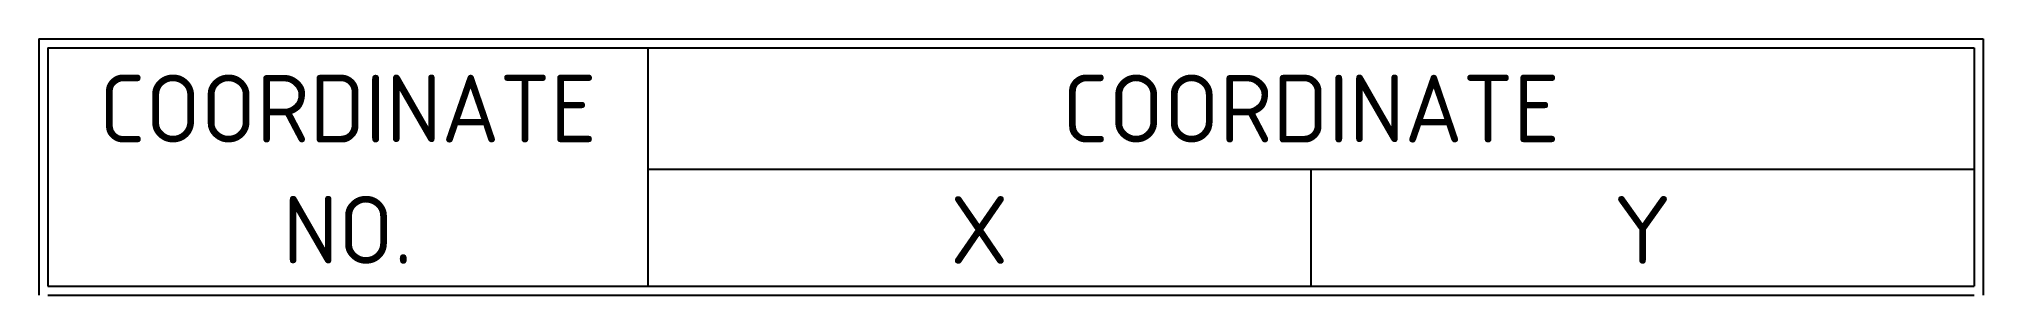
# Model space of a CAD drawing. Header units: millimetres. Extents: x 578425.9 to 578469, y 1190979.9 to 1190985.6.
import ezdxf
from ezdxf.enums import TextEntityAlignment as Align

# ---------------------------------------------------------------- set-up
doc = ezdxf.new("R2010")
doc.units = ezdxf.units.MM
doc.header["$MEASUREMENT"] = 0
doc.layers.add('XC_STATION PTS$0$text', color=3, linetype='Continuous')
doc.styles.add('XC_STATION PTS$0$KHANH HOI-PLAN$0$2MM', font='iso3098b.shx', dxfattribs={"height": 3})

msp = doc.modelspace()

# ---------------------------------------------------------------- linework, layer by layer
at = {"linetype": 'Continuous'}
for p, q in [((578425.919, 1190985.589), (578469.047, 1190985.589)), ((578425.919, 1190985.589), (578425.919, 1190979.911)), ((578469.047, 1190985.589), (578469.047, 1190979.911)), ((578426.119, 1190985.389), (578468.847, 1190985.389)), ((578426.119, 1190985.389), (578426.119, 1190980.111)), ((578439.426, 1190985.389), (578439.426, 1190980.111)), ((578468.847, 1190985.389), (578468.847, 1190980.111)), ((578439.426, 1190982.7), (578468.847, 1190982.7)), ((578454.136, 1190982.7), (578454.136, 1190980.111)), ((578426.119, 1190980.111), (578468.847, 1190980.111)), ((578426.119, 1190979.911), (578468.847, 1190979.911))]:
    msp.add_line(p, q, dxfattribs=at)

# ---------------------------------------------------------------- texts
at = {"layer": 'XC_STATION PTS$0$text', "style": 'XC_STATION PTS$0$KHANH HOI-PLAN$0$2MM'}
for s, p in [('COORDINATE', (578432.772, 1190984.045)), ('COORDINATE', (578454.136, 1190984.045)), ('NO.', (578432.772, 1190981.356)), ('X', (578446.781, 1190981.356)), ('Y', (578461.491, 1190981.356))]:
    msp.add_text(s, height=1.5, dxfattribs=at).set_placement(p, align=Align.MIDDLE_CENTER)

doc.saveas('drawing.dxf')
